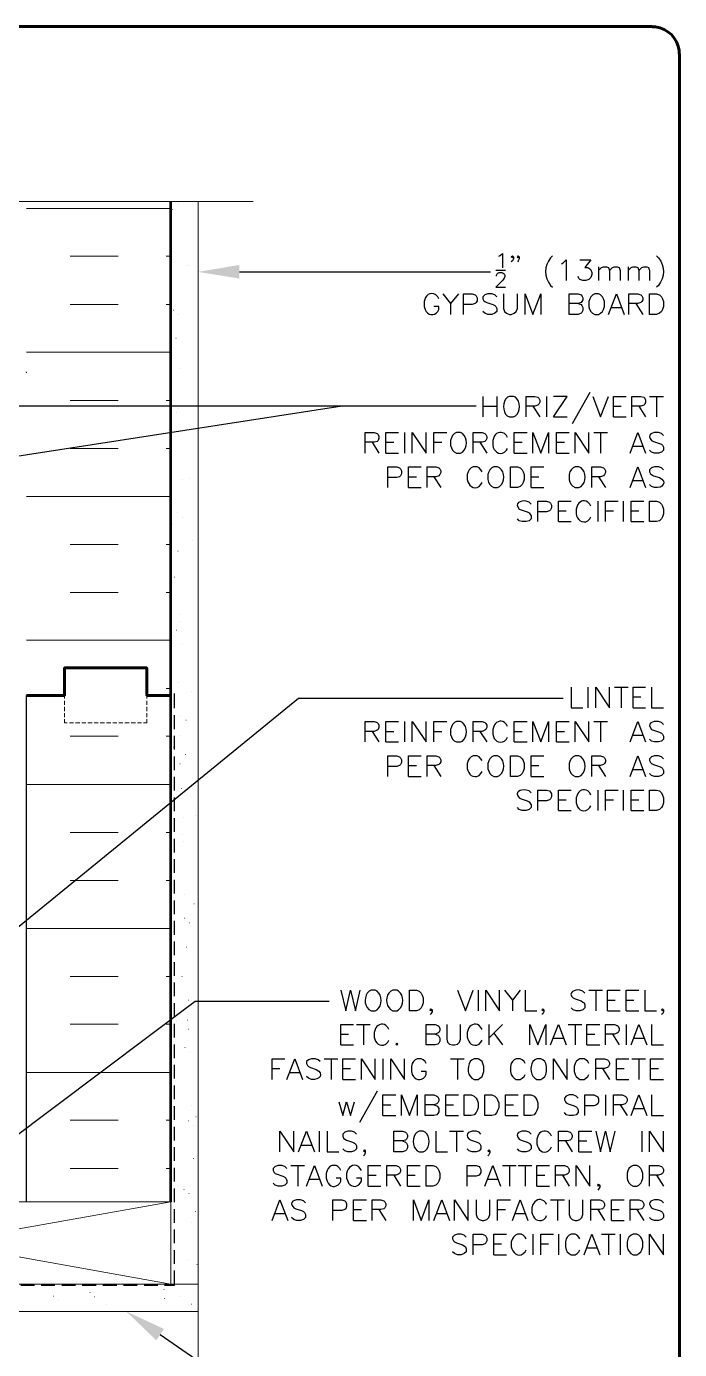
# Model space of a CAD drawing. Header units: millimetres. Extents: x 14 to 201, y 16 to 268.
# Drawn here: x 125.8 to 201.3, y 114.6 to 267.7 of the extents above; entities that cross this region are included whole.
import ezdxf

# ---------------------------------------------------------------- set-up
doc = ezdxf.new("R2010")
doc.units = ezdxf.units.MM
doc.header["$MEASUREMENT"] = 0
doc.layers.get('0').update_dxf_attribs({"linetype": 'CONTINUOUS'})

msp = doc.modelspace()

# ---------------------------------------------------------------- hatches: boundary and pattern name
at = {"true_color": 0x000007}
for points in [[(150.39, 238.53), (145.63, 239.31), (150.39, 240.11)], [(140.78, 115.63), (137.31, 118.98), (141.67, 116.95)]]:
    msp.add_hatch(color=0, dxfattribs=at).paths.add_polyline_path(points)

# ---------------------------------------------------------------- linework, layer by layer
at = {"color": 0, "linetype": 'Continuous', "lineweight": 60, "true_color": 0x000007}
for p, q in [((17.02, 267.72), (198.12, 267.72)), ((198.52, 267.67), (198.12, 267.69)), ((201.27, 264.54), (201.25, 264.94)), ((201.29, 264.54), (201.29, 55.41))]:
    msp.add_line(p, q, dxfattribs=at)
at = {"color": 0, "linetype": 'Continuous', "lineweight": 15, "true_color": 0x000007}
for p, q in [((113.88, 247.46), (151.98, 247.46)), ((125.73, 227.73), (125.79, 227.63)), ((130.15, 189.91), (130.15, 190.29)), ((139.68, 190.29), (139.68, 189.91)), ((130.15, 189.19), (130.15, 189.65)), ((130.15, 188.47), (130.15, 188.95)), ((139.68, 189.65), (139.68, 189.19)), ((139.68, 188.95), (139.68, 188.47)), ((130.15, 187.75), (130.15, 188.24)), ((131.21, 187.11), (130.75, 187.11)), ((131.93, 187.11), (131.44, 187.11)), ((132.65, 187.11), (132.16, 187.11)), ((133.35, 187.11), (132.88, 187.11)), ((134.07, 187.11), (133.6, 187.11)), ((134.79, 187.11), (134.3, 187.11)), ((135.51, 187.11), (135.02, 187.11)), ((136.21, 187.11), (135.74, 187.11)), ((136.93, 187.11), (136.46, 187.11)), ((137.65, 187.11), (137.16, 187.11)), ((138.37, 187.11), (137.88, 187.11)), ((139.07, 187.11), (138.6, 187.11)), ((139.68, 188.24), (139.68, 187.75)), ((125.79, 152.97), (125.73, 152.87)), ((142.45, 122.15), (145.63, 122.15))]:
    msp.add_line(p, q, dxfattribs=at)
at = {"color": 0, "linetype": 'Continuous', "lineweight": 15, "true_color": 0x656565}
for p, q in [((125.77, 246.66), (142.45, 246.66)), ((143.38, 247.1), (143.4, 247.1)), ((142.62, 246.53), (142.64, 246.53)), ((130.81, 241.11), (136.36, 241.11)), ((141.92, 241.11), (142.45, 241.11)), ((144.42, 240.03), (144.44, 240.03)), ((144.61, 239.99), (144.63, 239.99)), ((130.81, 235.54), (136.36, 235.54)), ((141.92, 235.54), (142.45, 235.54)), ((142.75, 234.89), (142.77, 234.89)), ((143.34, 234.36), (143.36, 234.36)), ((143.04, 231.63), (143.07, 231.63)), ((125.77, 230), (142.45, 230)), ((143.45, 228.11), (143.47, 228.11)), ((130.81, 224.43), (136.36, 224.43)), ((141.92, 224.43), (142.45, 224.43)), ((143.07, 223.08), (143.09, 223.08)), ((143.38, 223.46), (143.4, 223.46)), ((130.81, 218.88), (136.36, 218.88)), ((141.92, 218.88), (142.45, 218.88)), ((142.49, 216.2), (142.52, 216.2)), ((143.76, 215.26), (143.79, 215.26)), ((144.65, 215.39), (144.67, 215.39)), ((125.77, 213.32), (142.45, 213.32)), ((143.19, 211.43), (143.21, 211.43)), ((142.68, 210.08), (142.71, 210.08)), ((143.76, 210.88), (143.79, 210.88)), ((130.81, 207.77), (136.36, 207.77)), ((141.92, 207.77), (142.45, 207.77)), ((143.28, 206.99), (143.3, 206.99)), ((144.97, 208.17), (144.99, 208.17)), ((142.9, 203.96), (142.92, 203.96)), ((130.81, 202.21), (136.36, 202.21)), ((141.92, 202.21), (142.45, 202.21)), ((143.49, 199.6), (143.51, 199.6)), ((143.09, 197.84), (143.11, 197.84)), ((143.62, 198.82), (143.64, 198.82)), ((125.77, 196.66), (142.45, 196.66)), ((143.81, 196.28), (143.83, 196.28)), ((143.3, 191.73), (143.32, 191.73)), ((141.92, 191.09), (142.45, 191.09)), ((144.89, 190.75), (144.91, 190.75)), ((143.62, 187.96), (143.64, 187.96)), ((144.21, 187.43), (144.23, 187.43)), ((130.81, 185.55), (136.36, 185.55)), ((141.92, 185.55), (142.45, 185.55)), ((143.49, 185.61), (143.51, 185.61)), ((142.79, 184.3), (142.81, 184.3)), ((143.51, 182.35), (143.53, 182.35)), ((144.12, 183.45), (144.15, 183.45)), ((125.77, 179.98), (142.45, 179.98)), ((143.68, 179.49), (143.7, 179.49)), ((143.93, 176.15), (143.95, 176.15)), ((145.35, 176.36), (145.37, 176.36)), ((130.81, 174.43), (136.36, 174.43)), ((141.92, 174.43), (142.45, 174.43)), ((143.85, 174.18), (143.87, 174.18)), ((143.89, 173.38), (143.91, 173.38)), ((130.81, 168.87), (136.36, 168.87)), ((141.92, 168.87), (142.45, 168.87)), ((144.08, 167.26), (144.1, 167.26)), ((145.14, 166.14), (145.16, 166.14)), ((144.06, 164.51), (144.08, 164.51)), ((144.19, 164.47), (144.21, 164.47)), ((144.63, 163.96), (144.65, 163.96)), ((125.77, 163.32), (142.45, 163.32)), ((144.29, 161.14), (144.31, 161.14)), ((130.81, 157.76), (136.36, 157.76)), ((141.92, 157.76), (142.45, 157.76)), ((143.74, 157.73), (143.76, 157.73)), ((144.48, 155.02), (144.5, 155.02)), ((130.81, 152.21), (136.36, 152.21)), ((141.92, 152.21), (142.45, 152.21)), ((143.15, 152.48), (143.17, 152.48)), ((144.36, 152.68), (144.38, 152.68)), ((144.48, 151.64), (144.5, 151.64)), ((144.1, 149.54), (144.12, 149.54)), ((144.7, 148.91), (144.72, 148.91)), ((125.77, 146.64), (142.45, 146.64)), ((144.89, 142.79), (144.91, 142.79)), ((130.81, 141.1), (136.36, 141.1)), ((141.92, 141.1), (142.45, 141.1)), ((144.48, 141.03), (144.5, 141.03)), ((145.37, 141.5), (145.39, 141.5)), ((145.08, 140.5), (145.1, 140.5)), ((145.1, 136.67), (145.12, 136.67)), ((130.81, 135.53), (136.36, 135.53)), ((141.92, 135.53), (142.45, 135.53)), ((143.98, 133.1), (144, 133.1)), ((144.55, 132.63), (144.57, 132.63)), ((89.26, 131.68), (142.45, 122.15)), ((142.45, 131.68), (89.26, 122.15)), ((145.29, 130.53), (145.31, 130.53)), ((144.8, 129.22), (144.82, 129.22)), ((142.68, 124.69), (142.71, 124.69)), ((144.34, 124.93), (144.36, 124.93)), ((145.48, 124.42), (145.5, 124.42)), ((133.1, 121.18), (133.12, 121.18)), ((141.67, 121.5), (141.69, 121.5)), ((128.86, 120.76), (128.88, 120.76)), ((129.46, 120.21), (129.48, 120.21)), ((133.65, 120.65), (133.67, 120.65)), ((134.98, 119.78), (135, 119.78)), ((141.75, 120.46), (141.77, 120.46)), ((143.53, 120.65), (143.55, 120.65)), ((144.86, 119.8), (144.89, 119.8)), ((145.63, 118.98), (145.63, 82))]:
    msp.add_line(p, q, dxfattribs=at)
at = {"color": 0, "linetype": 'Continuous', "lineweight": 25, "true_color": 0x000007}
for p, q in [((186.61, 241.15), (186.39, 240.92)), ((198.63, 241.15), (198.86, 240.92)), ((150.39, 239.31), (179.45, 239.31)), ((180.04, 239.5), (181.17, 239.5)), ((191.94, 239.9), (191.94, 238.32)), ((195.35, 239.9), (195.35, 238.32)), ((186.39, 237.74), (186.61, 237.53)), ((198.86, 237.74), (198.63, 237.53)), ((175.73, 236.77), (174.82, 235.63)), ((193.42, 235.18), (194.54, 235.18)), ((196.26, 235.63), (197.04, 234.38)), ((190.92, 225.36), (188.89, 221.72)), ((108.12, 223.8), (177.78, 223.8)), ((178.56, 224.9), (178.56, 222.53)), ((178.56, 223.77), (180.15, 223.77)), ((180.15, 224.9), (180.15, 222.53)), ((184.34, 223.77), (185.14, 222.53)), ((185.93, 224.9), (185.93, 222.53)), ((193.65, 223.77), (194.54, 223.77)), ((196.6, 223.77), (197.38, 222.53)), ((197.84, 224.9), (199.43, 224.9)), ((198.63, 224.9), (198.63, 222.53)), ((186.73, 222.53), (188.32, 222.53)), ((193.65, 222.53), (195.11, 222.53)), ((169.5, 220.7), (169.5, 218.33)), ((191.37, 220.7), (192.96, 220.7)), ((192.17, 220.7), (192.17, 218.33)), ((165.76, 219.58), (166.54, 218.33)), ((167.34, 219.58), (168.25, 219.58)), ((172.89, 219.58), (173.8, 219.58)), ((178.22, 219.58), (179.01, 218.33)), ((182.18, 219.58), (183.09, 219.58)), ((187.07, 219.58), (187.98, 219.58)), ((195.92, 219.12), (197.04, 219.12)), ((167.34, 218.33), (168.8, 218.33)), ((182.18, 218.33), (183.66, 218.33)), ((187.07, 218.33), (188.53, 218.33)), ((169.95, 215.6), (170.86, 215.6)), ((172.89, 215.6), (173.69, 214.35)), ((184.13, 215.6), (185.02, 215.6)), ((191.94, 215.6), (192.74, 214.35)), ((195.92, 215.16), (197.04, 215.16)), ((169.95, 214.35), (171.43, 214.35)), ((184.13, 214.35), (185.59, 214.35)), ((187.3, 211.65), (188.19, 211.65)), ((191.83, 212.77), (191.83, 210.4)), ((192.74, 211.65), (193.65, 211.65)), ((194.78, 212.77), (194.78, 210.4)), ((195.69, 211.65), (196.6, 211.65)), ((187.3, 210.4), (188.76, 210.4)), ((195.69, 210.4), (197.17, 210.4)), ((125.77, 131.68), (125.77, 190.29)), ((142.85, 190.5), (142.85, 188.79)), ((190.69, 191.24), (190.69, 188.85)), ((193.76, 191.24), (195.35, 191.24)), ((194.54, 191.24), (194.54, 188.85)), ((195.92, 190.1), (196.83, 190.1)), ((195.92, 188.85), (197.38, 188.85)), ((142.85, 187.98), (142.85, 186.39)), ((169.5, 187.26), (169.5, 184.89)), ((191.37, 187.26), (192.96, 187.26)), ((192.17, 187.26), (192.17, 184.89)), ((142.85, 185.61), (142.85, 184.02)), ((165.76, 186.12), (166.54, 184.89)), ((167.34, 186.12), (168.25, 186.12)), ((172.89, 186.12), (173.8, 186.12)), ((178.22, 186.12), (179.01, 184.89)), ((182.18, 186.12), (183.09, 186.12)), ((187.07, 186.12), (187.98, 186.12)), ((195.92, 185.67), (197.04, 185.67)), ((167.34, 184.89), (168.8, 184.89)), ((182.18, 184.89), (183.66, 184.89)), ((187.07, 184.89), (188.53, 184.89)), ((142.85, 183.22), (142.85, 181.63)), ((142.85, 180.85), (142.85, 179.26)), ((169.95, 182.16), (170.86, 182.16)), ((169.95, 180.91), (171.43, 180.91)), ((172.89, 182.16), (173.69, 180.91)), ((184.13, 182.16), (185.02, 182.16)), ((184.13, 180.91), (185.59, 180.91)), ((191.94, 182.16), (192.74, 180.91)), ((195.92, 181.72), (197.04, 181.72)), ((191.83, 179.32), (191.83, 176.95)), ((194.78, 179.32), (194.78, 176.95)), ((142.85, 178.46), (142.85, 176.87)), ((187.3, 178.18), (188.19, 178.18)), ((192.74, 178.18), (193.65, 178.18)), ((195.69, 178.18), (196.6, 178.18)), ((187.3, 176.95), (188.76, 176.95)), ((195.69, 176.95), (197.17, 176.95)), ((142.85, 176.09), (142.85, 174.5)), ((142.85, 173.69), (142.85, 172.11)), ((142.85, 171.32), (142.85, 169.74)), ((142.85, 168.93), (142.85, 167.34)), ((142.85, 166.56), (142.85, 164.97)), ((142.85, 164.17), (142.85, 162.58)), ((142.85, 161.8), (142.85, 160.21)), ((142.85, 159.41), (142.85, 157.82)), ((142.85, 157.04), (142.85, 155.45)), ((177.99, 156.17), (177.99, 153.78)), ((182.88, 156.17), (181.97, 155.02)), ((190.82, 156.17), (192.4, 156.17)), ((191.6, 156.17), (191.6, 153.78)), ((192.96, 155.02), (193.87, 155.02)), ((195.11, 155.02), (196.02, 155.02)), ((142.85, 154.64), (142.85, 153.06)), ((192.96, 153.78), (194.44, 153.78)), ((195.11, 153.78), (196.6, 153.78)), ((142.85, 152.27), (142.85, 150.69)), ((163.94, 152.19), (165.52, 152.19)), ((164.74, 152.19), (164.74, 149.82)), ((179.24, 152.19), (179.24, 149.82)), ((180.83, 152.19), (179.24, 150.6)), ((188.43, 152.19), (190.01, 152.19)), ((189.23, 152.19), (189.23, 149.82)), ((195.11, 152.19), (195.11, 149.82)), ((162.12, 151.07), (163.03, 151.07)), ((179.81, 151.17), (180.83, 149.82)), ((186.73, 150.6), (187.85, 150.6)), ((190.58, 151.07), (191.49, 151.07)), ((193.53, 151.07), (194.33, 149.82)), ((196.02, 150.6), (197.17, 150.6)), ((142.85, 149.88), (142.85, 148.29)), ((162.12, 149.82), (163.6, 149.82)), ((190.58, 149.82), (192.07, 149.82)), ((142.85, 147.51), (142.85, 145.92)), ((154.18, 147.09), (155.09, 147.09)), ((160.19, 148.23), (161.78, 148.23)), ((160.99, 148.23), (160.99, 145.84)), ((162.35, 147.09), (163.26, 147.09)), ((167, 148.23), (167, 145.84)), ((174.82, 148.23), (176.4, 148.23)), ((175.62, 148.23), (175.62, 145.84)), ((192.4, 147.09), (193.19, 145.84)), ((193.99, 147.09), (194.88, 147.09)), ((195.79, 148.23), (197.38, 148.23)), ((196.6, 148.23), (196.6, 145.84)), ((197.95, 147.09), (198.86, 147.09)), ((156.23, 146.64), (157.35, 146.64)), ((162.35, 145.84), (163.83, 145.84)), ((193.99, 145.84), (195.45, 145.84)), ((197.95, 145.84), (199.43, 145.84)), ((142.85, 145.12), (142.85, 143.53)), ((166.33, 144.48), (164.27, 140.86)), ((192.74, 144.04), (192.74, 141.65)), ((142.85, 142.75), (142.85, 141.16)), ((167, 142.9), (167.92, 142.9)), ((174.27, 142.9), (175.15, 142.9)), ((181.17, 142.9), (182.08, 142.9)), ((194.44, 142.9), (195.24, 141.65)), ((196.02, 142.45), (197.17, 142.45)), ((167, 141.65), (168.47, 141.65)), ((174.27, 141.65), (175.73, 141.65)), ((181.17, 141.65), (182.65, 141.65)), ((142.85, 140.36), (142.85, 138.77)), ((159.62, 139.83), (159.62, 137.46)), ((174.71, 139.83), (176.3, 139.83)), ((175.49, 139.83), (175.49, 137.46)), ((196.93, 139.83), (196.93, 137.46)), ((142.85, 137.99), (142.85, 136.4)), ((157.59, 138.24), (158.73, 138.24)), ((188.09, 138.71), (188.89, 137.46)), ((189.67, 138.71), (190.58, 138.71)), ((189.67, 137.46), (191.16, 137.46)), ((142.85, 135.59), (142.85, 134.01)), ((156.34, 135.87), (157.92, 135.87)), ((157.14, 135.87), (157.14, 133.48)), ((180.83, 135.87), (182.41, 135.87)), ((181.63, 135.87), (181.63, 133.48)), ((182.65, 135.87), (184.23, 135.87)), ((183.43, 135.87), (183.43, 133.48)), ((158.5, 134.28), (159.62, 134.28)), ((165.29, 134.73), (166.2, 134.73)), ((165.29, 133.48), (166.77, 133.48)), ((168.25, 134.73), (169.04, 133.48)), ((169.84, 134.73), (170.73, 134.73)), ((169.84, 133.48), (171.3, 133.48)), ((179.13, 134.28), (180.26, 134.28)), ((184.81, 134.73), (185.72, 134.73)), ((184.81, 133.48), (186.27, 133.48)), ((187.75, 134.73), (188.53, 133.48)), ((198.63, 134.73), (199.43, 133.48)), ((142.85, 133.22), (142.85, 131.64)), ((186.39, 131.89), (187.98, 131.89)), ((187.18, 131.89), (187.18, 129.52)), ((142.85, 130.83), (142.85, 129.24)), ((154.52, 130.3), (155.66, 130.3)), ((163.6, 130.77), (164.51, 130.77)), ((166.54, 130.77), (167.34, 129.52)), ((173.23, 130.3), (174.37, 130.3)), ((180.26, 130.77), (181.17, 130.77)), ((182.31, 130.3), (183.43, 130.3)), ((191.83, 130.77), (192.62, 129.52)), ((193.42, 130.77), (194.33, 130.77)), ((196.36, 130.77), (197.17, 129.52)), ((163.6, 129.52), (165.08, 129.52)), ((193.42, 129.52), (194.88, 129.52)), ((142.85, 128.46), (142.85, 126.87)), ((184.34, 127.93), (184.34, 125.54)), ((187.3, 127.93), (187.3, 125.54)), ((192.28, 127.93), (193.87, 127.93)), ((193.08, 127.93), (193.08, 125.54)), ((194.44, 127.93), (194.44, 125.54)), ((142.85, 126.07), (142.85, 124.48)), ((179.81, 126.79), (180.72, 126.79)), ((185.25, 126.79), (186.16, 126.79)), ((190.58, 126.34), (191.71, 126.34)), ((179.81, 125.54), (181.29, 125.54)), ((126.68, 121.96), (125.1, 121.96)), ((129.05, 121.96), (127.47, 121.96)), ((131.44, 121.96), (129.86, 121.96)), ((133.82, 121.96), (132.23, 121.96)), ((136.21, 121.96), (134.62, 121.96)), ((138.58, 121.96), (136.99, 121.96)), ((140.97, 121.96), (139.38, 121.96))]:
    msp.add_line(p, q, dxfattribs=at)
at = {"color": 0, "linetype": 'Continuous', "lineweight": 15, "true_color": 0x000007}
for points in [[(114.66, 118.98), (145.63, 118.98), (145.63, 247.46)], [(130.49, 187.11), (130.15, 187.11), (130.15, 187.52)], [(139.68, 187.52), (139.68, 187.11), (139.32, 187.11)]]:
    msp.add_lwpolyline(points, dxfattribs=at)
at = {"color": 0, "linetype": 'Continuous', "lineweight": 53, "true_color": 0x000007}
for points in [[(125.77, 190.29), (130.15, 190.29), (130.15, 193.46), (139.68, 193.46), (139.68, 190.29), (142.45, 190.29), (142.45, 247.46)], [(142.45, 131.68), (142.45, 190.29), (139.68, 190.29), (139.68, 193.46), (130.15, 193.46), (130.15, 190.29), (125.77, 190.29)]]:
    msp.add_lwpolyline(points, dxfattribs=at)
at = {"color": 0, "linetype": 'Continuous', "lineweight": 25, "true_color": 0x000007}
for points in [[(180.4, 241.13), (180.57, 241.22), (180.81, 241.45), (180.81, 239.78)], [(182.08, 241.05), (181.97, 240.92), (181.84, 241.05), (181.97, 241.15), (182.08, 241.05), (182.08, 240.81), (181.97, 240.58), (181.84, 240.47)], [(182.75, 241.05), (182.65, 240.92), (182.54, 241.05), (182.65, 241.15), (182.75, 241.05), (182.75, 240.81), (182.65, 240.58), (182.54, 240.47)], [(187.64, 240.24), (187.85, 240.35), (188.19, 240.71), (188.19, 238.32)], [(189.78, 240.71), (191.03, 240.71), (190.35, 239.8), (190.69, 239.8), (190.92, 239.67), (191.03, 239.56), (191.16, 239.23), (191.16, 238.99), (191.03, 238.65), (190.82, 238.42), (190.48, 238.32), (190.12, 238.32), (189.78, 238.42), (189.67, 238.55), (189.57, 238.76)], [(180.13, 238.82), (180.13, 238.91), (180.21, 239.08), (180.28, 239.14), (180.45, 239.23), (180.76, 239.23), (180.91, 239.14), (181, 239.08), (181.08, 238.91), (181.08, 238.76), (181, 238.59), (180.85, 238.36), (180.04, 237.55), (181.17, 237.55)], [(191.94, 239.46), (192.28, 239.8), (192.51, 239.9), (192.85, 239.9), (193.08, 239.8), (193.19, 239.46), (193.19, 238.32)], [(193.19, 239.46), (193.53, 239.8), (193.76, 239.9), (194.1, 239.9), (194.33, 239.8), (194.44, 239.46), (194.44, 238.32)], [(195.35, 239.46), (195.69, 239.8), (195.92, 239.9), (196.26, 239.9), (196.47, 239.8), (196.6, 239.46), (196.6, 238.32)], [(196.6, 239.46), (196.93, 239.8), (197.17, 239.9), (197.51, 239.9), (197.72, 239.8), (197.84, 239.46), (197.84, 238.32)], [(171.77, 235.86), (171.77, 235.29), (171.87, 234.95)], [(173.46, 236.2), (173.35, 236.43), (173.12, 236.66)], [(173.91, 236.77), (174.82, 235.63), (174.82, 234.38)], [(176.3, 234.38), (176.3, 236.77), (177.31, 236.77), (177.65, 236.66), (177.78, 236.54), (177.88, 236.3), (177.88, 235.97), (177.78, 235.75), (177.65, 235.63), (177.31, 235.52), (176.3, 235.52)], [(180.15, 236.43), (179.92, 236.66), (179.58, 236.77), (179.13, 236.77), (178.79, 236.66), (178.56, 236.43), (178.56, 236.2), (178.67, 235.97), (178.79, 235.86), (179.01, 235.75), (179.7, 235.52), (179.92, 235.42), (180.04, 235.29), (180.15, 235.08), (180.15, 234.72), (179.92, 234.51), (179.58, 234.38), (179.13, 234.38), (178.79, 234.51), (178.56, 234.72)], [(180.95, 236.77), (180.95, 235.08), (181.06, 234.72), (181.29, 234.51), (181.63, 234.38), (181.84, 234.38), (182.18, 234.51), (182.41, 234.72), (182.54, 235.08), (182.54, 236.77)], [(183.43, 234.38), (183.43, 236.77), (184.34, 234.38), (185.25, 236.77), (185.25, 234.38)], [(188.53, 234.38), (188.53, 236.77), (189.57, 236.77), (189.91, 236.66), (190.01, 236.54), (190.12, 236.3), (190.12, 236.09), (190.01, 235.86), (189.91, 235.75), (189.57, 235.63), (188.53, 235.63)], [(191.49, 236.77), (191.26, 236.66), (191.03, 236.43)], [(191.49, 234.38), (191.94, 234.38), (192.17, 234.51), (192.4, 234.72), (192.51, 234.95), (192.62, 235.29), (192.62, 235.86), (192.51, 236.2), (192.4, 236.43), (192.17, 236.66), (191.94, 236.77), (191.49, 236.77), (191.49, 236.77)], [(193.08, 234.38), (193.99, 236.77), (194.88, 234.38)], [(195.45, 234.38), (195.45, 236.77), (196.47, 236.77), (196.83, 236.66), (196.93, 236.54), (197.04, 236.3), (197.04, 236.09), (196.93, 235.86), (196.83, 235.75), (196.47, 235.63), (195.45, 235.63)], [(173.35, 234.72), (173.46, 234.95), (173.46, 235.29), (172.89, 235.29)], [(189.57, 235.63), (189.91, 235.52), (190.01, 235.42), (190.12, 235.18), (190.12, 234.84), (190.01, 234.61), (189.91, 234.51), (189.57, 234.38), (188.53, 234.38)], [(111.4, 215.94), (162.28, 223.8), (177.78, 223.8)], [(181.63, 224.9), (181.4, 224.79), (181.17, 224.56)], [(182.31, 224.79), (182.08, 224.9), (181.63, 224.9), (181.63, 224.9)], [(183.56, 222.53), (183.56, 224.9), (184.57, 224.9), (184.91, 224.79), (185.02, 224.68), (185.14, 224.45), (185.14, 224.22), (185.02, 224.01), (184.91, 223.88), (184.57, 223.77), (183.56, 223.77)], [(186.73, 222.53), (188.32, 224.9), (186.73, 224.9)], [(191.26, 224.9), (192.17, 222.53), (193.08, 224.9)], [(193.65, 222.53), (193.65, 224.9), (195.11, 224.9)], [(195.79, 222.53), (195.79, 224.9), (196.83, 224.9), (197.17, 224.79), (197.27, 224.68), (197.38, 224.45), (197.38, 224.22), (197.27, 224.01), (197.17, 223.88), (196.83, 223.77), (195.79, 223.77)], [(181.63, 222.53), (182.08, 222.53), (182.31, 222.63)], [(164.95, 218.33), (164.95, 220.7), (165.97, 220.7), (166.33, 220.6), (166.43, 220.47), (166.54, 220.26), (166.54, 220.03), (166.43, 219.79), (166.33, 219.69), (165.97, 219.58), (164.95, 219.58)], [(167.34, 218.33), (167.34, 220.7), (168.8, 220.7)], [(170.39, 218.33), (170.39, 220.7), (171.98, 218.33), (171.98, 220.7)], [(172.89, 218.33), (172.89, 220.7), (174.37, 220.7)], [(175.49, 220.7), (175.28, 220.6), (175.05, 220.37)], [(176.19, 220.6), (175.96, 220.7), (175.49, 220.7), (175.49, 220.7)], [(177.44, 218.33), (177.44, 220.7), (178.46, 220.7), (178.79, 220.6), (178.9, 220.47), (179.01, 220.26), (179.01, 220.03), (178.9, 219.79), (178.79, 219.69), (178.46, 219.58), (177.44, 219.58)], [(181.4, 220.13), (181.29, 220.37), (181.06, 220.6)], [(182.18, 218.33), (182.18, 220.7), (183.66, 220.7)], [(184.34, 218.33), (184.34, 220.7), (185.25, 218.33), (186.16, 220.7), (186.16, 218.33)], [(187.07, 218.33), (187.07, 220.7), (188.53, 220.7)], [(189.23, 218.33), (189.23, 220.7), (190.82, 218.33), (190.82, 220.7)], [(195.58, 218.33), (196.47, 220.7), (197.38, 218.33)], [(199.43, 220.37), (199.2, 220.6), (198.86, 220.7)], [(179.81, 220.13), (179.7, 219.79), (179.7, 219.24)], [(198.06, 219.79), (198.29, 219.69), (198.97, 219.46), (199.2, 219.35), (199.31, 219.24), (199.43, 219.01), (199.43, 218.67), (199.2, 218.44), (198.86, 218.33), (198.42, 218.33), (198.06, 218.44), (197.84, 218.67)], [(175.49, 218.33), (175.96, 218.33), (176.19, 218.44)], [(181.06, 218.44), (181.29, 218.67), (181.4, 218.88)], [(167.56, 214.35), (167.56, 216.75), (168.59, 216.75), (168.93, 216.62), (169.04, 216.51), (169.14, 216.28), (169.14, 215.94), (169.04, 215.71), (168.93, 215.6), (168.59, 215.5), (167.56, 215.5)], [(169.95, 214.35), (169.95, 216.75), (171.43, 216.75)], [(172.11, 214.35), (172.11, 216.75), (173.12, 216.75), (173.46, 216.62), (173.57, 216.51), (173.69, 216.28), (173.69, 216.07), (173.57, 215.84), (173.46, 215.71), (173.12, 215.6), (172.11, 215.6)], [(178.46, 216.18), (178.33, 216.41), (178.12, 216.62), (177.88, 216.75), (177.44, 216.75), (177.21, 216.62), (176.97, 216.41), (176.87, 216.18), (176.74, 215.84), (176.74, 215.26)], [(179.81, 216.75), (179.58, 216.62), (179.37, 216.41)], [(180.49, 216.62), (180.26, 216.75), (179.81, 216.75), (179.81, 216.75)], [(184.13, 214.35), (184.13, 216.75), (185.59, 216.75)], [(189.23, 216.75), (189, 216.62), (188.76, 216.41)], [(189.91, 216.62), (189.67, 216.75), (189.23, 216.75), (189.23, 216.75)], [(191.16, 214.35), (191.16, 216.75), (192.17, 216.75), (192.51, 216.62), (192.62, 216.51), (192.74, 216.28), (192.74, 216.07), (192.62, 215.84), (192.51, 215.71), (192.17, 215.6), (191.16, 215.6)], [(195.58, 214.35), (196.47, 216.75), (197.38, 214.35)], [(199.43, 216.41), (199.2, 216.62), (198.86, 216.75), (198.42, 216.75), (198.06, 216.62), (197.84, 216.41), (197.84, 216.18), (197.95, 215.94), (198.06, 215.84), (198.29, 215.71), (198.97, 215.5)], [(178.12, 214.48), (178.33, 214.69), (178.46, 214.93)], [(179.81, 214.35), (180.26, 214.35), (180.49, 214.48)], [(189.23, 214.35), (189.67, 214.35), (189.91, 214.48)], [(198.42, 214.35), (198.06, 214.48), (197.84, 214.69)], [(182.75, 211.86), (182.99, 211.75), (183.66, 211.52), (183.9, 211.41), (184, 211.31), (184.13, 211.07), (184.13, 210.74), (183.9, 210.5), (183.56, 210.4), (183.09, 210.4), (182.75, 210.5), (182.54, 210.74)], [(184.13, 212.43), (183.9, 212.66), (183.56, 212.77)], [(184.91, 210.4), (184.91, 212.77), (185.93, 212.77), (186.27, 212.66), (186.39, 212.53), (186.5, 212.32), (186.5, 211.98), (186.39, 211.75), (186.27, 211.65), (185.93, 211.52), (184.91, 211.52)], [(187.3, 210.4), (187.3, 212.77), (188.76, 212.77)], [(189.44, 212.2), (189.34, 211.86), (189.34, 211.31)], [(191.03, 212.2), (190.92, 212.43), (190.69, 212.66)], [(192.74, 210.4), (192.74, 212.77), (194.2, 212.77)], [(195.69, 210.4), (195.69, 212.77), (197.17, 212.77)], [(190.69, 210.5), (190.92, 210.74), (191.03, 210.95)], [(106.66, 148.67), (157.25, 189.95), (187.85, 189.95)], [(188.76, 191.24), (188.76, 188.85), (190.12, 188.85)], [(191.6, 188.85), (191.6, 191.24), (193.19, 188.85), (193.19, 191.24)], [(195.92, 188.85), (195.92, 191.24), (197.38, 191.24)], [(198.06, 191.24), (198.06, 188.85), (199.43, 188.85)], [(164.95, 184.89), (164.95, 187.26), (165.97, 187.26), (166.33, 187.16), (166.43, 187.03), (166.54, 186.82), (166.54, 186.58), (166.43, 186.35), (166.33, 186.25), (165.97, 186.12), (164.95, 186.12)], [(167.34, 184.89), (167.34, 187.26), (168.8, 187.26)], [(170.39, 184.89), (170.39, 187.26), (171.98, 184.89), (171.98, 187.26)], [(172.89, 184.89), (172.89, 187.26), (174.37, 187.26)], [(175.49, 187.26), (175.28, 187.16), (175.05, 186.92)], [(176.19, 187.16), (175.96, 187.26), (175.49, 187.26), (175.49, 187.26)], [(177.44, 184.89), (177.44, 187.26), (178.46, 187.26), (178.79, 187.16), (178.9, 187.03), (179.01, 186.82), (179.01, 186.58), (178.9, 186.35), (178.79, 186.25), (178.46, 186.12), (177.44, 186.12)], [(181.4, 186.69), (181.29, 186.92), (181.06, 187.16)], [(182.18, 184.89), (182.18, 187.26), (183.66, 187.26)], [(184.34, 184.89), (184.34, 187.26), (185.25, 184.89), (186.16, 187.26), (186.16, 184.89)], [(187.07, 184.89), (187.07, 187.26), (188.53, 187.26)], [(189.23, 184.89), (189.23, 187.26), (190.82, 184.89), (190.82, 187.26)], [(195.58, 184.89), (196.47, 187.26), (197.38, 184.89)], [(199.43, 186.92), (199.2, 187.16), (198.86, 187.26)], [(179.81, 186.69), (179.7, 186.35), (179.7, 185.78)], [(181.06, 185), (181.29, 185.23), (181.4, 185.44)], [(198.06, 186.35), (198.29, 186.25), (198.97, 186.01), (199.2, 185.91), (199.31, 185.78), (199.43, 185.57), (199.43, 185.23), (199.2, 185), (198.86, 184.89), (198.42, 184.89), (198.06, 185), (197.84, 185.23)], [(175.49, 184.89), (175.96, 184.89), (176.19, 185)], [(167.56, 180.91), (167.56, 183.3), (168.59, 183.3), (168.93, 183.18), (169.04, 183.07), (169.14, 182.84), (169.14, 182.5), (169.04, 182.27), (168.93, 182.16), (168.59, 182.05), (167.56, 182.05)], [(169.95, 180.91), (169.95, 183.3), (171.43, 183.3)], [(172.11, 180.91), (172.11, 183.3), (173.12, 183.3), (173.46, 183.18), (173.57, 183.07), (173.69, 182.84), (173.69, 182.6), (173.57, 182.39), (173.46, 182.27), (173.12, 182.16), (172.11, 182.16)], [(178.46, 182.73), (178.33, 182.94), (178.12, 183.18), (177.88, 183.3), (177.44, 183.3), (177.21, 183.18), (176.97, 182.94), (176.87, 182.73), (176.74, 182.39), (176.74, 181.82)], [(179.81, 183.3), (179.58, 183.18), (179.37, 182.94)], [(180.49, 183.18), (180.26, 183.3), (179.81, 183.3), (179.81, 183.3)], [(184.13, 180.91), (184.13, 183.3), (185.59, 183.3)], [(189.23, 183.3), (189, 183.18), (188.76, 182.94)], [(189.91, 183.18), (189.67, 183.3), (189.23, 183.3), (189.23, 183.3)], [(191.16, 180.91), (191.16, 183.3), (192.17, 183.3), (192.51, 183.18), (192.62, 183.07), (192.74, 182.84), (192.74, 182.6), (192.62, 182.39), (192.51, 182.27), (192.17, 182.16), (191.16, 182.16)], [(195.58, 180.91), (196.47, 183.3), (197.38, 180.91)], [(199.43, 182.94), (199.2, 183.18), (198.86, 183.3), (198.42, 183.3), (198.06, 183.18), (197.84, 182.94), (197.84, 182.73), (197.95, 182.5), (198.06, 182.39), (198.29, 182.27), (198.97, 182.05), (199.2, 181.93), (199.31, 181.82), (199.43, 181.59), (199.43, 181.25), (199.2, 181.02), (198.86, 180.91), (198.42, 180.91), (198.06, 181.02), (197.84, 181.25)], [(178.12, 181.02), (178.33, 181.25), (178.46, 181.48)], [(179.81, 180.91), (180.26, 180.91), (180.49, 181.02)], [(189.23, 180.91), (189.67, 180.91), (189.91, 181.02)], [(184.13, 178.99), (183.9, 179.22), (183.56, 179.32)], [(184.91, 176.95), (184.91, 179.32), (185.93, 179.32), (186.27, 179.22), (186.39, 179.09), (186.5, 178.88), (186.5, 178.54), (186.39, 178.31), (186.27, 178.18), (185.93, 178.08), (184.91, 178.08)], [(187.3, 176.95), (187.3, 179.32), (188.76, 179.32)], [(191.03, 178.75), (190.92, 178.99), (190.69, 179.22)], [(192.74, 176.95), (192.74, 179.32), (194.2, 179.32)], [(195.69, 176.95), (195.69, 179.32), (197.17, 179.32)], [(182.75, 178.41), (182.99, 178.31), (183.66, 178.08), (183.9, 177.97), (184, 177.84), (184.13, 177.63), (184.13, 177.29), (183.9, 177.06), (183.56, 176.95), (183.09, 176.95), (182.75, 177.06), (182.54, 177.29)], [(189.44, 178.75), (189.34, 178.41), (189.34, 177.84)], [(190.69, 177.06), (190.92, 177.29), (191.03, 177.5)], [(118.22, 134.56), (145.29, 154.9), (160.78, 154.9)], [(162.12, 156.17), (162.69, 153.78), (163.26, 156.17), (163.83, 153.78), (164.38, 156.17)], [(165.63, 156.17), (165.42, 156.04), (165.18, 155.83)], [(166.33, 156.04), (166.09, 156.17), (165.63, 156.17), (165.63, 156.17)], [(168.13, 156.17), (167.92, 156.04), (167.68, 155.83)], [(168.8, 156.04), (168.59, 156.17), (168.13, 156.17), (168.13, 156.17)], [(175.62, 156.17), (176.53, 153.78), (177.44, 156.17)], [(178.9, 153.78), (178.9, 156.17), (180.49, 153.78), (180.49, 156.17)], [(181.06, 156.17), (181.97, 155.02), (181.97, 153.78)], [(183.43, 156.17), (183.43, 153.78), (184.81, 153.78)], [(189, 155.26), (189.23, 155.15), (189.91, 154.92), (190.12, 154.79), (190.25, 154.69), (190.35, 154.45), (190.35, 154.11), (190.12, 153.9), (189.78, 153.78), (189.34, 153.78), (189, 153.9), (188.76, 154.11)], [(190.35, 155.83), (190.12, 156.04), (189.78, 156.17)], [(192.96, 153.78), (192.96, 156.17), (194.44, 156.17)], [(195.11, 153.78), (195.11, 156.17), (196.6, 156.17)], [(197.27, 156.17), (197.27, 153.78), (198.63, 153.78)], [(165.63, 153.78), (166.09, 153.78), (166.33, 153.9)], [(168.13, 153.78), (168.59, 153.78), (168.8, 153.9)], [(172.68, 153.9), (172.55, 153.78), (172.44, 153.9), (172.55, 154.01), (172.68, 153.9), (172.68, 153.67), (172.55, 153.44), (172.44, 153.33)], [(185.59, 153.9), (185.48, 153.78), (185.36, 153.9), (185.48, 154.01), (185.59, 153.9), (185.59, 153.67), (185.48, 153.44), (185.36, 153.33)], [(199.43, 153.9), (199.31, 153.78), (199.2, 153.9), (199.31, 154.01), (199.43, 153.9), (199.43, 153.67), (199.31, 153.44), (199.2, 153.33)], [(162.12, 149.82), (162.12, 152.19), (163.6, 152.19)], [(167.68, 151.62), (167.56, 151.85), (167.34, 152.08)], [(171.98, 149.82), (171.98, 152.19), (173.02, 152.19), (173.35, 152.08), (173.46, 151.98), (173.57, 151.74), (173.57, 151.51), (173.46, 151.28), (173.35, 151.17), (173.02, 151.07), (171.98, 151.07)], [(174.37, 152.19), (174.37, 150.49), (174.48, 150.16), (174.71, 149.92), (175.05, 149.82), (175.28, 149.82), (175.62, 149.92), (175.85, 150.16), (175.96, 150.49), (175.96, 152.19)], [(178.46, 151.62), (178.33, 151.85), (178.12, 152.08)], [(184, 149.82), (184, 152.19), (184.91, 149.82), (185.82, 152.19), (185.82, 149.82)], [(186.39, 149.82), (187.3, 152.19), (188.19, 149.82)], [(190.58, 149.82), (190.58, 152.19), (192.07, 152.19)], [(192.74, 149.82), (192.74, 152.19), (193.76, 152.19), (194.1, 152.08), (194.2, 151.98), (194.33, 151.74), (194.33, 151.51), (194.2, 151.28), (194.1, 151.17), (193.76, 151.07), (192.74, 151.07)], [(195.69, 149.82), (196.6, 152.19), (197.51, 149.82)], [(198.06, 152.19), (198.06, 149.82), (199.43, 149.82)], [(166.09, 151.62), (165.97, 151.28), (165.97, 150.73)], [(167.34, 149.92), (167.56, 150.16), (167.68, 150.39)], [(173.02, 151.07), (173.35, 150.94), (173.46, 150.83), (173.57, 150.6), (173.57, 150.26), (173.46, 150.03), (173.35, 149.92), (173.02, 149.82), (171.98, 149.82)], [(176.87, 151.62), (176.74, 151.28), (176.74, 150.73)], [(178.12, 149.92), (178.33, 150.16), (178.46, 150.39)], [(154.18, 145.84), (154.18, 148.23), (155.66, 148.23)], [(155.89, 145.84), (156.8, 148.23), (157.69, 145.84)], [(159.74, 147.89), (159.51, 148.1), (159.17, 148.23), (158.73, 148.23), (158.39, 148.1), (158.16, 147.89), (158.16, 147.66), (158.26, 147.43), (158.39, 147.32), (158.6, 147.21), (159.28, 146.98)], [(162.35, 145.84), (162.35, 148.23), (163.83, 148.23)], [(164.51, 145.84), (164.51, 148.23), (166.09, 145.84), (166.09, 148.23)], [(167.92, 145.84), (167.92, 148.23), (169.5, 145.84), (169.5, 148.23)], [(171.98, 147.66), (171.87, 147.89), (171.64, 148.1), (171.43, 148.23), (170.96, 148.23), (170.73, 148.1), (170.52, 147.89), (170.39, 147.66), (170.29, 147.32), (170.29, 146.75), (170.39, 146.41)], [(177.55, 148.23), (177.31, 148.1), (177.08, 147.89)], [(177.55, 145.84), (177.99, 145.84), (178.22, 145.97), (178.46, 146.18), (178.56, 146.41), (178.67, 146.75), (178.67, 147.32), (178.56, 147.66), (178.46, 147.89), (178.22, 148.1), (177.99, 148.23), (177.55, 148.23), (177.55, 148.23)], [(183.43, 147.66), (183.32, 147.89), (183.09, 148.1), (182.88, 148.23), (182.41, 148.23), (182.18, 148.1), (181.97, 147.89), (181.84, 147.66), (181.74, 147.32), (181.74, 146.75), (181.84, 146.41), (181.97, 146.18), (182.18, 145.97), (182.41, 145.84), (182.88, 145.84), (183.09, 145.97), (183.32, 146.18), (183.43, 146.41)], [(184.81, 148.23), (184.57, 148.1), (184.34, 147.89)], [(184.81, 145.84), (185.25, 145.84), (185.48, 145.97), (185.72, 146.18), (185.82, 146.41), (185.93, 146.75), (185.93, 147.32), (185.82, 147.66), (185.72, 147.89), (185.48, 148.1), (185.25, 148.23), (184.81, 148.23), (184.81, 148.23)], [(186.73, 145.84), (186.73, 148.23), (188.32, 145.84), (188.32, 148.23)], [(190.82, 147.66), (190.69, 147.89), (190.48, 148.1), (190.25, 148.23), (189.78, 148.23), (189.57, 148.1), (189.34, 147.89), (189.23, 147.66), (189.1, 147.32), (189.1, 146.75), (189.23, 146.41), (189.34, 146.18), (189.57, 145.97), (189.78, 145.84), (190.25, 145.84), (190.48, 145.97), (190.69, 146.18), (190.82, 146.41)], [(191.6, 145.84), (191.6, 148.23), (192.62, 148.23), (192.96, 148.1), (193.08, 148), (193.19, 147.76), (193.19, 147.55), (193.08, 147.32), (192.96, 147.21), (192.62, 147.09), (191.6, 147.09)], [(193.99, 145.84), (193.99, 148.23), (195.45, 148.23)], [(197.95, 145.84), (197.95, 148.23), (199.43, 148.23)], [(158.73, 145.84), (158.39, 145.97), (158.16, 146.18)], [(171.87, 146.18), (171.98, 146.41), (171.98, 146.75), (171.43, 146.75)], [(167, 141.65), (167, 144.04), (168.47, 144.04)], [(169.14, 141.65), (169.14, 144.04), (170.05, 141.65), (170.96, 144.04), (170.96, 141.65)], [(171.87, 141.65), (171.87, 144.04), (172.89, 144.04), (173.23, 143.91), (173.35, 143.81), (173.46, 143.57), (173.46, 143.34), (173.35, 143.13), (173.23, 143), (172.89, 142.9), (171.87, 142.9)], [(174.27, 141.65), (174.27, 144.04), (175.73, 144.04)], [(181.17, 141.65), (181.17, 144.04), (182.65, 144.04)], [(189.57, 143.68), (189.34, 143.91), (189, 144.04), (188.53, 144.04), (188.19, 143.91), (187.98, 143.68), (187.98, 143.47), (188.09, 143.23), (188.19, 143.13), (188.43, 143), (189.1, 142.79), (189.34, 142.66), (189.44, 142.56), (189.57, 142.32), (189.57, 141.99), (189.34, 141.75), (189, 141.65), (188.53, 141.65), (188.19, 141.75), (187.98, 141.99)], [(190.35, 141.65), (190.35, 144.04), (191.37, 144.04), (191.71, 143.91), (191.83, 143.81), (191.94, 143.57), (191.94, 143.23), (191.83, 143), (191.71, 142.9), (191.37, 142.79), (190.35, 142.79)], [(193.65, 141.65), (193.65, 144.04), (194.67, 144.04), (195.01, 143.91), (195.11, 143.81), (195.24, 143.57), (195.24, 143.34), (195.11, 143.13), (195.01, 143), (194.67, 142.9), (193.65, 142.9)], [(195.69, 141.65), (196.6, 144.04), (197.51, 141.65)], [(198.06, 144.04), (198.06, 141.65), (199.43, 141.65)], [(161.9, 143.23), (162.35, 141.65), (162.79, 143.23), (163.26, 141.65), (163.7, 143.23)], [(172.89, 142.9), (173.23, 142.79), (173.35, 142.66), (173.46, 142.45), (173.46, 142.09), (173.35, 141.88), (173.23, 141.75), (172.89, 141.65), (171.87, 141.65)], [(155.09, 137.46), (155.09, 139.83), (156.68, 137.46), (156.68, 139.83)], [(157.25, 137.46), (158.16, 139.83), (159.07, 137.46)], [(160.53, 139.83), (160.53, 137.46), (161.9, 137.46)], [(163.94, 139.49), (163.7, 139.72), (163.36, 139.83), (162.92, 139.83), (162.58, 139.72), (162.35, 139.49), (162.35, 139.28), (162.45, 139.04), (162.58, 138.92), (162.79, 138.81), (163.49, 138.58), (163.7, 138.47), (163.83, 138.37), (163.94, 138.13), (163.94, 137.79), (163.7, 137.56), (163.36, 137.46), (162.92, 137.46), (162.58, 137.56), (162.35, 137.79)], [(168.25, 137.46), (168.25, 139.83), (169.27, 139.83), (169.61, 139.72), (169.71, 139.62), (169.84, 139.38), (169.84, 139.15), (169.71, 138.92), (169.61, 138.81), (169.27, 138.71), (168.25, 138.71)], [(171.2, 139.83), (170.96, 139.72), (170.73, 139.49)], [(171.87, 139.72), (171.64, 139.83), (171.2, 139.83), (171.2, 139.83)], [(173.12, 139.83), (173.12, 137.46), (174.48, 137.46)], [(178.33, 139.49), (178.12, 139.72), (177.78, 139.83)], [(184.13, 139.49), (183.9, 139.72), (183.56, 139.83)], [(186.5, 139.28), (186.39, 139.49), (186.16, 139.72)], [(187.3, 137.46), (187.3, 139.83), (188.32, 139.83), (188.66, 139.72), (188.76, 139.62), (188.89, 139.38), (188.89, 139.15), (188.76, 138.92), (188.66, 138.81), (188.32, 138.71), (187.3, 138.71)], [(189.67, 137.46), (189.67, 139.83), (191.16, 139.83)], [(191.6, 139.83), (192.17, 137.46), (192.74, 139.83), (193.29, 137.46), (193.87, 139.83)], [(197.84, 137.46), (197.84, 139.83), (199.43, 137.46), (199.43, 139.83)], [(169.27, 138.71), (169.61, 138.58), (169.71, 138.47), (169.84, 138.24), (169.84, 137.9), (169.71, 137.69), (169.61, 137.56), (169.27, 137.46), (168.25, 137.46)], [(176.97, 138.92), (177.21, 138.81), (177.88, 138.58), (178.12, 138.47), (178.22, 138.37), (178.33, 138.13), (178.33, 137.79), (178.12, 137.56), (177.78, 137.46), (177.31, 137.46), (176.97, 137.56), (176.74, 137.79)], [(182.75, 138.92), (182.99, 138.81), (183.66, 138.58), (183.9, 138.47), (184, 138.37), (184.13, 138.13), (184.13, 137.79), (183.9, 137.56), (183.56, 137.46), (183.09, 137.46), (182.75, 137.56), (182.54, 137.79)], [(184.91, 139.28), (184.81, 138.92), (184.81, 138.37)], [(186.16, 137.56), (186.39, 137.79), (186.5, 138.03)], [(164.95, 137.56), (164.85, 137.46), (164.74, 137.56), (164.85, 137.69), (164.95, 137.56), (164.95, 137.33), (164.85, 137.12), (164.74, 136.99)], [(171.2, 137.46), (171.64, 137.46), (171.87, 137.56)], [(179.37, 137.56), (179.24, 137.46), (179.13, 137.56), (179.24, 137.69), (179.37, 137.56), (179.37, 137.33), (179.24, 137.12), (179.13, 136.99)], [(155.89, 135.53), (155.66, 135.74), (155.32, 135.87), (154.86, 135.87), (154.52, 135.74), (154.3, 135.53), (154.3, 135.3), (154.41, 135.06), (154.52, 134.96), (154.75, 134.85), (155.43, 134.62), (155.66, 134.51), (155.77, 134.39), (155.89, 134.15), (155.89, 133.82), (155.66, 133.6), (155.32, 133.48), (154.86, 133.48), (154.52, 133.6), (154.3, 133.82)], [(158.16, 133.48), (159.07, 135.87), (159.98, 133.48)], [(162.12, 135.3), (162.01, 135.53), (161.78, 135.74), (161.57, 135.87), (161.1, 135.87), (160.87, 135.74), (160.65, 135.53), (160.53, 135.3), (160.42, 134.96), (160.42, 134.39), (160.53, 134.05)], [(162.79, 134.96), (162.79, 134.39), (162.92, 134.05)], [(164.51, 135.3), (164.38, 135.53), (164.17, 135.74)], [(165.29, 133.48), (165.29, 135.87), (166.77, 135.87)], [(167.45, 133.48), (167.45, 135.87), (168.47, 135.87), (168.8, 135.74), (168.93, 135.64), (169.04, 135.4), (169.04, 135.19), (168.93, 134.96), (168.8, 134.85), (168.47, 134.73), (167.45, 134.73)], [(169.84, 133.48), (169.84, 135.87), (171.3, 135.87)], [(176.74, 133.48), (176.74, 135.87), (177.78, 135.87), (178.12, 135.74), (178.22, 135.64), (178.33, 135.4), (178.33, 135.06), (178.22, 134.85), (178.12, 134.73), (177.78, 134.62), (176.74, 134.62)], [(178.79, 133.48), (179.7, 135.87), (180.59, 133.48)], [(184.81, 133.48), (184.81, 135.87), (186.27, 135.87)], [(186.94, 133.48), (186.94, 135.87), (187.98, 135.87), (188.32, 135.74), (188.43, 135.64), (188.53, 135.4), (188.53, 135.19), (188.43, 134.96), (188.32, 134.85), (187.98, 134.73), (186.94, 134.73)], [(189.34, 133.48), (189.34, 135.87), (190.92, 133.48), (190.92, 135.87)], [(195.92, 135.87), (195.69, 135.74), (195.45, 135.53)], [(195.92, 133.48), (196.36, 133.48), (196.6, 133.6), (196.83, 133.82), (196.93, 134.05), (197.04, 134.39), (197.04, 134.96), (196.93, 135.3), (196.83, 135.53), (196.6, 135.74), (196.36, 135.87), (195.92, 135.87), (195.92, 135.87)], [(197.84, 133.48), (197.84, 135.87), (198.86, 135.87), (199.2, 135.74), (199.31, 135.64), (199.43, 135.4), (199.43, 135.19), (199.31, 134.96), (199.2, 134.85), (198.86, 134.73), (197.84, 134.73)], [(162.01, 133.82), (162.12, 134.05), (162.12, 134.39), (161.57, 134.39)], [(164.38, 133.82), (164.51, 134.05), (164.51, 134.39), (163.94, 134.39)], [(192.07, 133.6), (191.94, 133.48), (191.83, 133.6), (191.94, 133.71), (192.07, 133.6), (192.07, 133.37), (191.94, 133.14), (191.83, 133.03)], [(154.18, 129.52), (155.09, 131.89), (156, 129.52)], [(158.03, 131.55), (157.82, 131.78), (157.48, 131.89)], [(161.21, 129.52), (161.21, 131.89), (162.24, 131.89), (162.58, 131.78), (162.69, 131.68), (162.79, 131.44), (162.79, 131.11), (162.69, 130.87), (162.58, 130.77), (162.24, 130.64), (161.21, 130.64)], [(163.6, 129.52), (163.6, 131.89), (165.08, 131.89)], [(165.76, 129.52), (165.76, 131.89), (166.77, 131.89), (167.11, 131.78), (167.22, 131.68), (167.34, 131.44), (167.34, 131.21), (167.22, 130.98), (167.11, 130.87), (166.77, 130.77), (165.76, 130.77)], [(170.52, 129.52), (170.52, 131.89), (171.43, 129.52), (172.32, 131.89), (172.32, 129.52)], [(172.89, 129.52), (173.8, 131.89), (174.71, 129.52)], [(175.28, 129.52), (175.28, 131.89), (176.87, 129.52), (176.87, 131.89)], [(177.78, 131.89), (177.78, 130.2), (177.88, 129.86), (178.12, 129.62), (178.46, 129.52), (178.67, 129.52), (179.01, 129.62), (179.24, 129.86), (179.37, 130.2), (179.37, 131.89)], [(180.26, 129.52), (180.26, 131.89), (181.74, 131.89)], [(181.97, 129.52), (182.88, 131.89), (183.77, 129.52)], [(185.93, 131.34), (185.82, 131.55), (185.59, 131.78)], [(188.53, 131.89), (188.53, 130.2), (188.66, 129.86), (188.89, 129.62), (189.23, 129.52), (189.44, 129.52), (189.78, 129.62), (190.01, 129.86), (190.12, 130.2), (190.12, 131.89)], [(191.03, 129.52), (191.03, 131.89), (192.07, 131.89), (192.4, 131.78), (192.51, 131.68), (192.62, 131.44), (192.62, 131.21), (192.51, 130.98), (192.4, 130.87), (192.07, 130.77), (191.03, 130.77)], [(193.42, 129.52), (193.42, 131.89), (194.88, 131.89)], [(195.58, 129.52), (195.58, 131.89), (196.6, 131.89), (196.93, 131.78), (197.04, 131.68), (197.17, 131.44), (197.17, 131.21), (197.04, 130.98), (196.93, 130.87), (196.6, 130.77), (195.58, 130.77)], [(199.43, 131.55), (199.2, 131.78), (198.86, 131.89)], [(156.68, 130.98), (156.91, 130.87), (157.59, 130.64), (157.82, 130.53), (157.92, 130.43), (158.03, 130.2), (158.03, 129.86), (157.82, 129.62), (157.48, 129.52), (157.01, 129.52), (156.68, 129.62), (156.44, 129.86)], [(184.34, 131.34), (184.23, 130.98), (184.23, 130.43)], [(198.06, 130.98), (198.29, 130.87), (198.97, 130.64), (199.2, 130.53), (199.31, 130.43), (199.43, 130.2), (199.43, 129.86), (199.2, 129.62), (198.86, 129.52), (198.42, 129.52), (198.06, 129.62), (197.84, 129.86)], [(185.59, 129.62), (185.82, 129.86), (185.93, 130.09)], [(176.64, 127.59), (176.4, 127.8), (176.06, 127.93), (175.62, 127.93), (175.28, 127.8), (175.05, 127.59), (175.05, 127.36), (175.15, 127.13), (175.28, 127.02), (175.49, 126.92), (176.19, 126.68), (176.4, 126.56), (176.53, 126.45), (176.64, 126.22), (176.64, 125.88), (176.4, 125.67), (176.06, 125.54), (175.62, 125.54), (175.28, 125.67), (175.05, 125.88)], [(177.44, 125.54), (177.44, 127.93), (178.46, 127.93), (178.79, 127.8), (178.9, 127.7), (179.01, 127.47), (179.01, 127.13), (178.9, 126.92), (178.79, 126.79), (178.46, 126.68), (177.44, 126.68)], [(179.81, 125.54), (179.81, 127.93), (181.29, 127.93)], [(183.56, 127.36), (183.43, 127.59), (183.22, 127.8), (182.99, 127.93), (182.54, 127.93), (182.31, 127.8), (182.08, 127.59), (181.97, 127.36), (181.84, 127.02), (181.84, 126.45)], [(185.25, 125.54), (185.25, 127.93), (186.73, 127.93)], [(189.78, 127.36), (189.67, 127.59), (189.44, 127.8), (189.23, 127.93), (188.76, 127.93), (188.53, 127.8), (188.32, 127.59), (188.19, 127.36), (188.09, 127.02), (188.09, 126.45), (188.19, 126.11), (188.32, 125.88), (188.53, 125.67), (188.76, 125.54), (189.23, 125.54), (189.44, 125.67), (189.67, 125.88), (189.78, 126.11)], [(190.25, 125.54), (191.16, 127.93), (192.07, 125.54)], [(195.92, 127.93), (195.69, 127.8), (195.45, 127.59)], [(195.92, 125.54), (196.36, 125.54), (196.6, 125.67), (196.83, 125.88), (196.93, 126.11), (197.04, 126.45), (197.04, 127.02), (196.93, 127.36), (196.83, 127.59), (196.6, 127.8), (196.36, 127.93), (195.92, 127.93), (195.92, 127.93)], [(197.84, 125.54), (197.84, 127.93), (199.43, 125.54), (199.43, 127.93)], [(183.22, 125.67), (183.43, 125.88), (183.56, 126.11)], [(142.85, 123.7), (142.85, 121.96), (141.75, 121.96)], [(141.22, 116.29), (147.38, 112.06), (155.13, 112.06)]]:
    msp.add_lwpolyline(points, dxfattribs=at)
for points in [[(197.84, 234.38), (197.84, 236.77), (198.63, 236.77), (198.97, 236.66), (199.2, 236.43), (199.31, 236.2), (199.43, 235.86), (199.43, 235.29), (199.31, 234.95), (199.2, 234.72), (198.97, 234.51), (198.63, 234.38)], [(181.74, 214.35), (181.74, 216.75), (182.54, 216.75), (182.88, 216.62), (183.09, 216.41), (183.22, 216.18), (183.32, 215.84), (183.32, 215.26), (183.22, 214.93), (183.09, 214.69), (182.88, 214.48), (182.54, 214.35)], [(197.84, 210.4), (197.84, 212.77), (198.63, 212.77), (198.97, 212.66), (199.2, 212.43), (199.31, 212.2), (199.43, 211.86), (199.43, 211.31), (199.31, 210.95), (199.2, 210.74), (198.97, 210.5), (198.63, 210.4)], [(181.74, 180.91), (181.74, 183.3), (182.54, 183.3), (182.88, 183.18), (183.09, 182.94), (183.22, 182.73), (183.32, 182.39), (183.32, 181.82), (183.22, 181.48), (183.09, 181.25), (182.88, 181.02), (182.54, 180.91)], [(197.84, 176.95), (197.84, 179.32), (198.63, 179.32), (198.97, 179.22), (199.2, 178.99), (199.31, 178.75), (199.43, 178.41), (199.43, 177.84), (199.31, 177.5), (199.2, 177.29), (198.97, 177.06), (198.63, 176.95)], [(170.05, 153.78), (170.05, 156.17), (170.86, 156.17), (171.2, 156.04), (171.43, 155.83), (171.53, 155.6), (171.64, 155.26), (171.64, 154.69), (171.53, 154.35), (171.43, 154.11), (171.2, 153.9), (170.86, 153.78)], [(168.59, 150.03), (168.47, 149.92), (168.59, 149.82), (168.7, 149.92)], [(176.4, 141.65), (176.4, 144.04), (177.21, 144.04), (177.55, 143.91), (177.78, 143.68), (177.88, 143.47), (177.99, 143.13), (177.99, 142.56), (177.88, 142.22), (177.78, 141.99), (177.55, 141.75), (177.21, 141.65)], [(178.79, 141.65), (178.79, 144.04), (179.58, 144.04), (179.92, 143.91), (180.15, 143.68), (180.26, 143.47), (180.38, 143.13), (180.38, 142.56), (180.26, 142.22), (180.15, 141.99), (179.92, 141.75), (179.58, 141.65)], [(183.32, 141.65), (183.32, 144.04), (184.13, 144.04), (184.47, 143.91), (184.68, 143.68), (184.81, 143.47), (184.91, 143.13), (184.91, 142.56), (184.81, 142.22), (184.68, 141.99), (184.47, 141.75), (184.13, 141.65)], [(171.98, 133.48), (171.98, 135.87), (172.78, 135.87), (173.12, 135.74), (173.35, 135.53), (173.46, 135.3), (173.57, 134.96), (173.57, 134.39), (173.46, 134.05), (173.35, 133.82), (173.12, 133.6), (172.78, 133.48)]]:
    msp.add_lwpolyline(points, close=True, dxfattribs=at)
at = {"color": 0, "linetype": 'Continuous', "lineweight": 15, "true_color": 0x000007}
msp.add_lwpolyline([(89.26, 122.15), (142.45, 122.15), (142.45, 131.68), (89.26, 131.68)], close=True, dxfattribs=at)
at = {"color": 0, "linetype": 'Continuous', "lineweight": 60, "true_color": 0x000007}
msp.add_open_spline([(201.25, 264.94), (201.1, 266.33), (199.91, 267.52), (198.52, 267.67)], degree=3, dxfattribs=at)
at = {"color": 0, "linetype": 'Continuous', "lineweight": 25, "true_color": 0x000007}
for points in [[(186.39, 240.92), (185.61, 240.02), (185.62, 238.65), (186.39, 237.74)], [(198.86, 240.92), (199.64, 239.94), (199.63, 238.72), (198.86, 237.74)], [(173.12, 236.66), (172.42, 237.05), (171.89, 236.57), (171.77, 235.86)], [(191.03, 236.43), (190.64, 235.8), (190.7, 234.66), (191.49, 234.38)], [(171.87, 234.95), (172.11, 234.28), (172.9, 234.13), (173.35, 234.72)], [(181.17, 224.56), (180.76, 223.97), (180.88, 222.73), (181.63, 222.53)], [(182.31, 222.63), (182.92, 223.08), (182.94, 224.34), (182.31, 224.79)], [(176.19, 218.44), (176.82, 218.97), (176.81, 220.07), (176.19, 220.6)], [(181.06, 220.6), (180.59, 220.91), (179.96, 220.67), (179.81, 220.13)], [(198.86, 220.7), (198.21, 220.8), (197.43, 220.49), (198.06, 219.79)], [(175.05, 220.37), (174.6, 219.68), (174.75, 218.63), (175.49, 218.33)], [(179.7, 219.24), (179.8, 218.54), (180.38, 218.05), (181.06, 218.44)], [(179.37, 216.41), (178.92, 215.79), (179.05, 214.64), (179.81, 214.35)], [(180.49, 214.48), (181.14, 214.96), (181.14, 216.14), (180.49, 216.62)], [(188.76, 216.41), (188.34, 215.75), (188.44, 214.67), (189.23, 214.35)], [(189.91, 214.48), (190.53, 214.95), (190.53, 216.15), (189.91, 216.62)], [(176.74, 215.26), (176.87, 214.6), (177.47, 214.02), (178.12, 214.48)], [(198.97, 215.5), (199.94, 215.01), (199.36, 214.2), (198.42, 214.35)], [(190.69, 212.66), (190.19, 212.99), (189.65, 212.73), (189.44, 212.2)], [(183.56, 212.77), (182.92, 212.87), (182.12, 212.55), (182.75, 211.86)], [(189.34, 211.31), (189.44, 210.65), (190.02, 210.08), (190.69, 210.5)], [(175.05, 186.92), (174.6, 186.23), (174.75, 185.19), (175.49, 184.89)], [(176.19, 185), (176.83, 185.53), (176.81, 186.62), (176.19, 187.16)], [(181.06, 187.16), (180.59, 187.46), (179.96, 187.23), (179.81, 186.69)], [(198.86, 187.26), (198.22, 187.36), (197.43, 187.05), (198.06, 186.35)], [(179.7, 185.78), (179.82, 185.09), (180.38, 184.61), (181.06, 185)], [(179.37, 182.94), (178.9, 182.38), (179.09, 181.12), (179.81, 180.91)], [(180.49, 181.02), (181.12, 181.54), (181.15, 182.65), (180.49, 183.18)], [(188.76, 182.94), (188.33, 182.32), (188.45, 181.19), (189.23, 180.91)], [(189.91, 181.02), (190.52, 181.55), (190.55, 182.64), (189.91, 183.18)], [(176.74, 181.82), (176.91, 181.14), (177.38, 180.62), (178.12, 181.02)], [(183.56, 179.32), (182.92, 179.43), (182.12, 179.11), (182.75, 178.41)], [(190.69, 179.22), (190.19, 179.54), (189.65, 179.29), (189.44, 178.75)], [(189.34, 177.84), (189.45, 177.19), (190.02, 176.64), (190.69, 177.06)], [(189.78, 156.17), (189.2, 156.27), (188.3, 155.9), (189, 155.26)], [(165.18, 155.83), (164.76, 155.17), (164.86, 154.12), (165.63, 153.78)], [(166.33, 153.9), (166.95, 154.37), (166.95, 155.57), (166.33, 156.04)], [(167.68, 155.83), (167.24, 155.19), (167.35, 154.11), (168.13, 153.78)], [(168.8, 153.9), (169.45, 154.38), (169.45, 155.56), (168.8, 156.04)], [(167.34, 152.08), (166.87, 152.39), (166.25, 152.15), (166.09, 151.62)], [(178.12, 152.08), (177.64, 152.39), (177.02, 152.15), (176.87, 151.62)], [(165.97, 150.73), (166.13, 150.04), (166.61, 149.52), (167.34, 149.92)], [(176.74, 150.73), (176.91, 150.04), (177.38, 149.52), (178.12, 149.92)], [(177.08, 147.89), (176.69, 147.26), (176.75, 146.12), (177.55, 145.84)], [(184.34, 147.89), (183.95, 147.26), (184.01, 146.12), (184.81, 145.84)], [(159.28, 146.98), (160.25, 146.5), (159.68, 145.68), (158.73, 145.84)], [(170.39, 146.41), (170.68, 145.75), (171.36, 145.56), (171.87, 146.18)], [(170.73, 139.49), (170.33, 138.9), (170.44, 137.66), (171.2, 137.46)], [(171.87, 137.56), (172.49, 138.01), (172.5, 139.28), (171.87, 139.72)], [(177.78, 139.83), (177.16, 139.92), (176.29, 139.63), (176.97, 138.92)], [(183.56, 139.83), (182.91, 139.93), (182.13, 139.61), (182.75, 138.92)], [(186.16, 139.72), (185.69, 140.03), (185.09, 139.8), (184.91, 139.28)], [(184.81, 138.37), (184.93, 137.66), (185.46, 137.17), (186.16, 137.56)], [(164.17, 135.74), (163.53, 136.2), (162.93, 135.62), (162.79, 134.96)], [(195.45, 135.53), (195.07, 134.89), (195.13, 133.76), (195.92, 133.48)], [(160.53, 134.05), (160.82, 133.39), (161.5, 133.2), (162.01, 133.82)], [(162.92, 134.05), (163.12, 133.43), (163.93, 133.18), (164.38, 133.82)], [(157.48, 131.89), (156.86, 131.98), (155.99, 131.69), (156.68, 130.98)], [(185.59, 131.78), (185.06, 132.09), (184.58, 131.87), (184.34, 131.34)], [(198.86, 131.89), (198.21, 131.99), (197.43, 131.68), (198.06, 130.98)], [(184.23, 130.43), (184.37, 129.76), (184.87, 129.22), (185.59, 129.62)], [(195.45, 127.59), (195.07, 126.96), (195.13, 125.83), (195.92, 125.54)], [(181.84, 126.45), (181.98, 125.79), (182.58, 125.21), (183.22, 125.67)]]:
    msp.add_open_spline(points, degree=3, dxfattribs=at)

doc.saveas('drawing.dxf')
